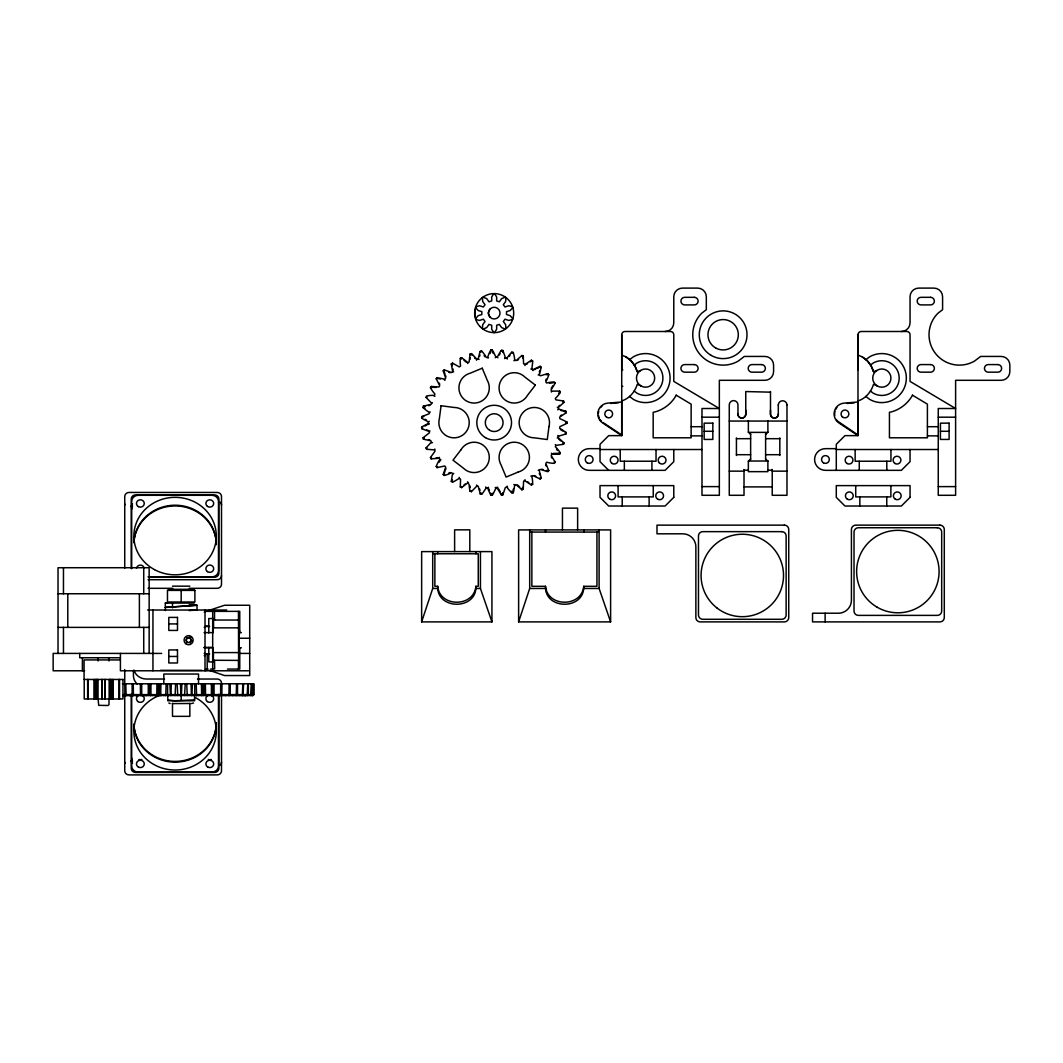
<?xml version="1.0" encoding="UTF-8"?>
<svg xmlns="http://www.w3.org/2000/svg" width="1063" height="1063" viewBox="0 0 1063 1063"><rect width="100%" height="100%" fill="white"/><g stroke="black" fill="none" stroke-linecap="round" stroke-linejoin="round"><path stroke-width="1.5" d="M665.106 331.497A8.677 8.677 0 0 0 673.783 322.807L673.783 296.776A8.677 8.677 0 0 1 682.459 288.1L697.647 288.1A8.677 8.677 0 0 1 706.324 296.776L706.324 309.692L701.66 313.266A30.375 30.375 0 0 0 738.333 361.048L744.339 356.437L764.908 356.437A8.677 8.677 0 0 1 773.585 365.114L773.585 371.625A8.677 8.677 0 0 1 764.908 380.302L719.345 380.302L719.345 495.292L701.992 495.292L701.992 408.511L719.345 408.511L673.783 381.391L673.783 334.739A3.255 3.255 0 0 0 670.527 331.497L624.964 331.497A3.255 3.255 0 0 0 621.722 334.739L621.722 369.791L622.798 369.791M745.761 414.145A3.907 3.907 0 0 1 741.854 418.051A3.907 3.867 0 0 1 737.948 414.211L737.948 414.145A3.907 3.907 0 0 0 741.854 418.051A3.907 3.867 0 0 0 745.761 414.211L745.761 391.556L770.489 392.167M770.489 391.556L770.489 414.145A3.907 3.907 0 0 0 774.395 418.051A3.907 3.867 0 0 0 778.302 414.211L778.302 404.937M857.987 369.791L857.987 334.739A3.255 3.255 0 0 1 861.229 331.497L906.792 331.497A3.255 3.255 0 0 1 910.048 334.739L910.048 381.391L955.61 408.511L938.257 408.511L938.257 495.292L955.61 495.292L955.61 380.302L1001.173 380.302A8.677 8.677 0 0 0 1009.85 371.625L1009.85 365.114A8.677 8.677 0 0 0 1001.173 356.437L980.604 356.437L974.598 361.048A30.375 30.375 0 0 1 937.925 313.266L942.589 309.692L942.589 296.776A8.677 8.677 0 0 0 933.912 288.1L918.724 288.1A8.677 8.677 0 0 0 910.048 296.776L910.048 322.807A8.677 8.677 0 0 1 901.371 331.497M146.229 695.508L146.242 694.644M525.029 365.513L524.923 364.476L531.42 360.224L532.656 360.982L532.629 362.828L531.845 368.702L530.875 369.074M531.42 360.224L530.211 361.858M533.028 370.615L531.845 368.702M461.541 358.669L461.594 357.673L460.306 358.337A34.282 34.282 0 0 0 460.252 363.453L460.558 366.097L459.282 366.921L452.479 363.108L451.297 363.958L452.679 371.598L453.662 371.877M513.867 484.462L514.691 485.1L513.761 490.986L513.256 492.767L511.861 493.139L507.569 488.236L507.264 486.19M429.253 421.307L428.389 421.891L423.167 419.114L421.639 418.051L421.745 416.616L429.027 413.813L430.13 411.873M220.612 695.508L220.679 683.788M459.216 477.367L459.269 478.39L454.18 481.419L452.479 482.164L451.297 481.326L452.32 474.882L453.702 473.354M452.479 482.164L452.333 479.572M150.906 695.508L150.986 683.788M148.235 695.508L148.328 683.788M221.861 695.508L221.954 683.788M470.098 359.214L470.245 357.7M525.056 479.772L523.567 481.446L523.262 489.246L521.933 489.804L522.651 487.306M238.604 652.589L213.477 652.589L213.371 660.256L238.604 660.389L238.457 611.358M238.457 660.389L238.457 669.079M433.704 553.77L478.27 553.77L478.27 586.311L475.905 586.311C473.912 607.518 439.67 607.518 437.677 586.311L434.873 586.311L434.873 553.77M475.905 586.311C476.862 610.202 436.72 610.202 437.677 586.311M596.941 532.071L596.941 586.311L583.733 586.311C581.727 607.518 547.498 607.518 545.505 586.311L531.859 586.311L531.859 532.071M583.733 586.311C584.69 610.202 544.535 610.202 545.505 586.311M557.823 435.458L558.553 436.202L565.968 433.93L566.18 432.508L559.683 428.19L559.842 426.688L566.858 423.366L566.858 421.918L559.802 418.583L559.683 417.081L566.18 412.763L565.968 411.341L558.553 409.069L557.823 409.813M479.041 359.48L478.27 358.802L479.626 353.049L480.263 351.308L481.685 351.042A33.883 33.883 0 0 1 484.861 355.055L486.243 357.367L488.395 357.952M224.878 695.508L225.024 694.644M475.267 309.2L475.267 317.013M225.489 695.508L225.635 694.644M533.068 369.579L540.11 366.31L541.213 367.24L539.738 373.578L538.237 375.026M152.447 695.508L152.594 694.644M467.587 363.466L469.142 361.805L470.032 354.085L471.401 353.62L472.809 354.829L476.822 359.228L476.49 360.224M155.73 695.508L155.889 694.644M539.938 367.293L540.11 366.31M471.401 353.62L472.224 355.48M429.2 412.311L426.981 410.863A34.282 34.282 0 0 1 423.087 407.541L423.393 406.132L431.007 404.418L432.389 402.664M557.251 438.036L558.553 436.202M512.924 490.761L513.296 489.139M452.705 473.646L451.549 472.69L449.118 473.859A34.215 34.215 0 0 1 444.254 475.453L443.218 474.457L445.716 467.069L444.679 465.979L437.092 467.627L436.215 466.484L436.906 464.757A32.036 32.036 0 0 1 439.046 460.611L440.813 459.535L439.099 462.246M228.93 695.508L229.13 683.788M444.254 475.453L444.507 474.497M479.586 356.384L479.958 354.909M156.753 695.508L156.979 683.788M160.712 695.508L160.925 683.788M539.326 371.997L539.725 370.535M228.784 695.508L229.023 694.644M444.48 472.876L444.945 471.281M555.285 444.586L555.883 445.437L563.563 444.268L563.975 442.886L558.221 437.677M487.731 357.168L488.581 354.643A33.883 33.883 0 0 1 490.8 350.033L492.249 349.979L493.245 351.547L495.823 356.916L495.225 357.779M539.26 374.787L540.376 375.81L547.817 373.605L548.787 374.681L548.229 376.448A31.531 31.531 0 0 1 546.395 380.74L545.757 381.856L546.701 383.025L547.923 382.72A32.01 32.01 0 0 1 552.534 382.029L554.394 381.936L555.192 383.145L551.139 389.802L551.445 392.021M232.717 695.508L232.996 694.644M231.933 695.508L232.226 694.644M421.639 621.895L421.639 551.604L491.93 551.604L491.93 621.895L421.639 621.895L432.707 588.477L432.707 551.604M518.624 621.895L518.624 529.906L610.614 529.906L610.614 621.895L518.624 621.895L529.693 588.477L529.693 529.906M547.817 373.605L546.196 374.814M161.217 695.508L161.51 694.644M166.08 694.644L165.788 695.508L166.134 683.788M186.902 637.946L186.224 640.192L186.902 642.437M481.685 351.042L480.914 352.066L480.263 351.308M190.144 642.809L190.995 640.192L190.011 637.255M555.883 445.437L555.351 446.845L556.241 447.709A32.036 32.036 0 0 1 559.244 451.297L560.294 452.825L559.669 454.14L553.159 454.3L551.378 453.223M431.405 402.97L426.037 397.349L426.555 396.007L428.389 395.688A32.01 32.01 0 0 1 433.04 395.356L434.887 396.3M495.823 488.409L497.869 487.399L495.212 487.572L495.823 488.409L493.245 493.724L492.249 495.292L490.8 495.238L488.103 489.299L488.409 487.266M445.45 469.846L445.955 468.584M236.225 695.508L236.571 683.788M439.763 459.535L439.298 457.356M437.092 467.627L437.478 466.71L436.215 466.484M170.944 695.508L171.302 683.788M234.737 695.508L235.109 694.644M506.865 487.146L505.377 487.425L502.839 494.8L501.404 494.959L502.812 492.767M434.329 395.409L434.926 394.028L434.103 393.097A31.531 31.531 0 0 1 431.379 389.31L430.449 387.703L431.153 386.44L438.926 386.998L439.723 385.71L436.215 378.787L437.092 377.644L443.497 378.906L444.985 380.341M489.977 353.567L490.694 352.066M497.883 357.793L497.325 356.929L500.301 351.8L501.404 350.325L502.839 350.471L505.098 356.597L504.646 358.603M239.866 694.644L239.441 695.508L240.025 694.644M237.288 695.508L237.713 694.644M492.249 349.979L491.332 350.883L490.8 350.033M551.87 454.153L551.179 455.496L555.192 462.139L554.394 463.335A34.215 34.215 0 0 1 549.292 462.83L546.674 462.219L545.784 463.441L548.787 470.59L547.817 471.68L540.349 469.447L538.25 470.258M485.764 486.974L486.243 487.904L482.908 492.833L481.685 494.242L480.263 493.976L478.27 486.429L476.463 485.113M242.351 695.508L242.829 683.788M181.401 695.508L181.893 683.788M438.899 458.312L431.153 458.844L430.449 457.582L434.966 451.217L434.82 448.998M175.129 695.508L175.621 683.788M431.153 458.844L431.445 457.582L430.449 457.582M499.291 354.989L500.075 353.687M552.8 385.869L551.232 388.274M490.8 495.238L490.694 493.219M244.928 695.508L245.473 694.644M491.332 494.388L492.501 493.285M241.46 695.508L242.019 694.644M507.277 359.081L506.865 358.125L510.546 353.448L511.861 352.145L513.256 352.504A34.282 34.282 0 0 1 514.426 357.487L514.705 360.131L513.881 360.769M558.54 393.469L560.281 392.446L559.669 391.131L551.91 391.104M247.174 695.508L247.785 683.788M559.098 391.955L559.669 391.131M191.858 695.508L192.469 683.788M502.812 352.504L502.839 350.471M243.042 695.508L243.586 683.788M184.59 695.508L185.228 683.788M249.725 694.644L249.061 695.508L250.19 694.644M489.857 309.2L488.316 313.107L489.857 317.013M197.014 695.508L197.678 694.644M476.809 486.097L471.401 491.651L470.032 491.186L469.647 489.365A31.598 31.598 0 0 1 469.155 484.728L467.574 481.818M244.331 695.508L245.008 694.644M434.289 449.875L426.555 449.277L426.037 447.922L430.449 443.125L432.455 442.593M509.084 356.45L510.054 355.281M202.076 695.508L202.807 694.644L202.807 683.788M480.263 493.976L480.914 493.205M444.706 379.332L445.689 378.176L443.218 370.814L444.254 369.818L451.549 372.582L452.679 371.598M193.998 695.508L194.742 694.644L194.742 683.788M245.965 694.644L245.208 695.508L246.138 694.644M214.527 620.035L214.527 611.358M252.516 694.644L251.745 695.508L252.768 694.644M207.046 695.508L207.817 694.644M245.859 695.508L246.643 694.644M560.281 392.446A34.282 34.282 0 0 1 557.211 396.526L555.311 398.452L555.883 399.847L563.563 401.003L563.975 402.385L558.221 407.594L557.251 407.235M198.595 695.508L199.392 694.644M252.529 695.508L253.339 694.644L253.339 683.788M211.856 695.508L212.68 694.644L212.72 683.788M563.563 401.003L563.005 402.173L563.975 402.385M203.126 695.508L203.976 694.644L203.976 683.788M513.256 352.504L512.114 353.102L511.861 352.145M122.644 695.508L252.941 695.508L253.778 694.644L253.778 683.788L122.404 683.788M765.612 434.448L767.885 432.123M748.365 461.262L750.637 458.937M216.52 695.508L217.37 694.644M246.895 694.644L246.031 695.508L246.882 694.644M517.601 360.291L518.571 359.321M252.941 695.508L253.831 694.644L124.849 694.644L124.849 683.788M467.773 482.854L461.594 487.598L460.306 486.947L460.571 479.147L459.269 478.39M207.511 695.508L208.401 694.644M220.984 695.508L221.875 694.644M252.582 695.508L253.499 694.644L253.499 683.788M211.789 695.508L212.72 694.644M225.236 695.508L226.167 694.644M431.445 442.301L430.967 440.866L423.393 439.152L423.087 437.73L429.239 432.96L429.797 430.767M245.5 695.508L246.443 694.644M229.263 695.508L230.219 694.644L230.219 683.788M423.393 439.152L424.137 438.474M244.729 695.508L245.686 694.644M215.855 695.508L216.825 694.644M233.023 695.508L233.993 694.644M219.802 695.508L220.785 694.644M470.032 491.186L471.201 490.668L471.401 491.651M236.518 695.508L237.501 694.644L237.501 683.788M247.36 695.508L248.343 694.644L248.343 683.788M239.707 695.508L240.703 694.644M242.59 695.508L243.586 694.644M243.586 695.508L244.596 694.644M242.191 695.508L243.188 694.644M223.469 695.508L224.492 694.644M226.99 695.508L228.014 694.644M238.298 695.508L239.334 694.644M233.196 695.508L234.232 694.644M240.344 695.508L241.381 694.644M230.179 695.508L231.229 694.644M530.849 476.171L533.041 475.666L540.11 478.961L541.226 478.044L539.26 470.484M235.853 695.508L236.903 694.644M558.713 406.172L559.776 405.322M563.948 411.447L565.968 411.341M464.039 484.927L465.235 483.997M629.602 359.706L633.296 356.862A24.515 24.515 0 0 1 670.075 378.083A24.515 24.515 0 0 1 633.296 399.316L629.522 396.419M634.252 365.074L636.883 363.054A17.353 17.353 0 0 1 662.913 378.083A17.353 17.353 0 0 1 636.883 393.124L634.199 391.051M640.511 370.575L637.229 371.678A24.515 24.515 0 0 0 625.815 356.796L621.722 355.095M865.853 359.706L869.561 356.862A24.515 24.515 0 0 1 906.34 378.083A24.515 24.515 0 0 1 869.561 399.316L865.787 396.419M870.517 365.074L873.148 363.054A17.353 17.353 0 0 1 899.178 378.083A17.353 17.353 0 0 1 873.148 393.124L870.464 391.051M876.829 370.535L873.494 371.678A24.515 24.515 0 0 0 862.08 356.796L857.987 355.095M522.651 357.965L523.262 356.039L521.933 355.467L516.126 360.623L514.705 360.131M526.424 364.37L527.527 363.559M429.027 431.472L421.745 428.668L421.639 427.22L423.167 426.17L428.429 423.393L429.319 423.964L427.605 424.682M421.745 428.668L422.582 428.11M193.493 703.015L191.433 703.6M460.306 486.947L461.541 486.602L461.594 487.598M524.923 480.795L531.42 485.047L532.656 484.29L532.629 482.443A31.598 31.598 0 0 0 532.111 477.805L531.819 476.543M560.427 415.739L561.596 415.048M565.981 422.41L566.858 421.918M425.054 426.011L426.383 425.28M531.779 361.46L532.656 360.982M534.569 369.685L535.765 369.034M423.778 416.576L421.745 416.616M421.639 418.051L422.543 417.626M451.297 481.326L452.213 480.901M448.785 473.062L450.021 472.504M537.134 368.383L538.675 367.745M566.18 432.508L565.25 432.867L565.968 433.93M540.283 367.585L541.213 367.24M514.691 485.1L516.113 484.622L521.933 489.804M207.843 610.787L224.545 605.259L249.712 605.259L249.712 675.55L224.545 675.55L209.358 670.328M425.413 406.385L423.393 406.132M423.087 407.541L425.014 408.165M443.218 474.457L444.175 474.178M476.822 359.228L478.27 358.802M563.975 442.886L563.005 443.112L563.563 444.268M547.804 374.894L548.787 374.681M428.495 405.641L429.837 405.415M426.037 397.349L427.02 397.203M194.595 699.853L174.465 700.783L167.768 699.853M436.175 457.847L437.531 457.675M189.094 604.714L197.014 605.259L165.336 607.425L197.014 605.259L197.014 610.029L189.094 610.574M610.813 403.422L618.639 402.757M847.078 403.422L854.36 402.811M621.722 402L607.823 403.116A10.843 10.843 0 0 0 602.694 422.968L621.722 435.631L621.722 400.95C629.323 398.532 634.97 391.902 637.229 384.381L640.511 385.603M857.987 402L844.088 403.116A10.843 10.843 0 0 0 838.959 422.968L857.987 435.631L857.987 400.95C865.588 398.532 871.235 391.902 873.494 384.381L876.829 385.643M559.297 452.904L560.294 452.825M554.195 383.198L555.192 383.145M430.449 387.703L431.445 387.689M621.722 386.374L622.798 386.374M701.992 417.188L719.345 417.188M938.257 417.188L955.61 417.188M729.271 421.054L786.979 421.054M691.136 426.701L701.992 426.701M927.401 426.701L938.257 426.701M704.158 431.286L712.835 431.286M940.423 431.286L949.1 431.286M691.136 435.87L701.992 435.87M927.401 435.87L938.257 435.87M736.433 438.687L750.637 438.687M765.612 438.687L779.817 438.687M600.024 448.652L589.168 448.652A10.843 10.843 0 0 0 578.325 459.495A10.843 10.843 0 0 0 589.168 470.338L665.106 470.338L673.783 461.661L673.783 449.516M836.289 448.652L825.433 448.652A10.843 10.843 0 0 0 814.59 459.495A10.843 10.843 0 0 0 825.433 470.338L901.371 470.338L910.048 461.661L910.048 449.516M600.024 449.516L701.992 449.516M836.289 449.516L938.257 449.516M736.433 454.698L750.637 454.698M765.612 454.698L779.817 454.698M744.02 470.205L748.365 470.205M767.885 470.205L772.23 470.205M729.271 471.148L744.02 471.148M772.23 471.148L786.979 471.148M701.992 486.615L719.345 486.615M938.257 486.615L955.61 486.615M744.02 486.907L772.23 486.907M530.716 532.071L598.522 532.071M148.036 576.85L211.962 576.85A6.511 6.112 0 0 0 218.473 570.738L218.473 501.417A6.511 6.112 0 0 0 211.962 495.305L138.19 495.305A6.511 6.112 0 0 0 131.692 501.417L131.692 568.705M148.754 577.262L214.567 577.262A4.345 4.079 0 0 0 218.898 573.183L218.898 498.972A4.345 4.079 0 0 0 214.567 494.893L135.599 494.893A4.345 4.079 0 0 0 131.254 498.972L131.254 568.24M148.089 579.707L217.171 579.707A4.345 4.079 0 0 0 221.503 575.628M172.498 586.165L189.852 586.165M148.089 588.317L172.764 588.317M189.201 588.317L217.171 588.317A4.345 4.079 0 0 0 221.503 584.238L221.503 496.527A4.345 4.079 0 0 0 217.171 492.448L129.088 492.448A4.345 4.079 0 0 0 124.743 496.527L124.743 568.213M432.707 588.477L437.677 588.477M475.905 588.477L480.436 588.477L491.93 621.895M529.693 588.477L545.505 588.477M583.733 588.477L599.107 588.477L610.614 621.895M168.153 589.314L194.197 589.314M58.027 593.752L149.152 593.752M194.197 603.08L165.336 603.08L165.336 610.6M147.558 610.029L226.711 610.029M205.677 611.358L239.76 611.358L239.76 632.804M204.229 612.195L205.039 612.195M213.225 618.52L208.773 618.52L208.773 632.99M238.604 620.035L213.477 620.035L213.636 627.848M168.804 623.915L177.494 623.915M205.677 626.12L208.707 626.12M205.013 626.519L209.65 626.519M58.027 627.383L149.152 627.383M204.229 627.383L205.039 627.383M213.477 627.848L238.604 627.848M212.693 630.452L212.906 632.737L212.972 618.52M204.083 632.618L213.025 632.618M240.437 632.618L241.354 632.618M187.314 637.587L189.852 637.587M240.039 638.238L249.712 638.238M204.083 647.38L211.829 647.38M204.083 647.805L213.025 647.805M240.437 647.805L241.354 647.805M212.693 649.985L212.906 647.699L212.972 661.917M161.629 653.413L53.15 653.413L53.15 670.78L84.615 670.78M204.229 653.413L205.039 653.413M239.906 653.413L249.712 653.413M205.013 653.851L209.65 653.851M205.677 654.316L208.986 654.316M204.229 655.592L205.039 655.592M168.804 656.456L177.494 656.456M120.464 657.758L79.725 657.758L79.725 653.413M119.388 659.924L84.07 659.924L84.07 679.456L123.122 679.456M213.225 661.917L208.773 661.917L208.773 647.447M205.677 669.079L208.149 669.079M210.607 669.079L214.66 668.919L214.527 660.389M227.469 669.079L239.76 669.079L239.76 647.633M205.013 670.128L207.192 670.128M160.566 670.341L201.784 670.341M205.013 670.341L207.192 670.341L207.192 654.29M248.41 670.78L120.411 670.78L120.411 653.413M164.539 679.031L146.442 679.031A13.022 12.238 0 0 1 133.872 669.969M197.426 679.031L217.171 679.031A4.345 4.079 0 0 1 221.503 683.11M124.623 694.644L123.082 694.644L124.039 695.508M172.299 703.6L190.051 703.493M495.823 356.916L497.325 356.929M553.225 453.436L559.098 453.316L559.669 454.14M554.195 462.073L555.192 462.139M165.336 603.08L167.462 603.226M436.175 387.437L431.671 387.291L431.153 386.44M502.254 351.282L501.404 350.325M486.243 487.904L487.731 488.063M436.215 378.787L437.478 378.574L437.092 377.644M426.037 447.922L427.02 448.081M428.495 439.644L429.837 439.869M438.806 378.734L440.441 379.026M505.377 357.859L506.865 358.125M546.196 470.457L547.511 470.723M170.186 703.573L168.858 703.015M547.804 470.391L548.787 470.59M443.218 370.814L444.175 371.107M560.919 410.477L562.38 410.903M423.087 437.73L424.044 438.036M426.728 429.89L428.017 430.316M541.851 469.142L543.127 469.607M541.226 478.044L540.283 477.686L540.11 478.961M566.18 412.763L565.184 411.952M522.465 356.637L521.933 355.467M448.785 372.223L450.021 372.768M451.297 363.958L452.32 365.699M421.639 427.22L422.543 427.658M524.923 364.476L523.581 363.785L523.262 356.039M534.569 475.599L535.765 476.237M531.779 483.811L532.656 484.29M425.054 419.26L426.383 420.005M565.981 422.861L566.858 423.366M560.427 429.532L562.872 431.046M461.594 357.673L467.773 362.43M460.306 358.337L461.143 358.882M857.987 434.98L837.617 421.161A10.298 10.298 0 0 1 836.302 419.5M603.013 422.529L621.722 434.98M522.478 488.635L523.262 489.246M862.08 356.796L867.156 360.689L871.049 365.765L873.494 371.678M625.815 356.796L630.891 360.689L634.784 365.765L637.229 371.678M464.039 360.344L466.258 362.164M558.713 439.099L560.905 440.959M128.145 694.644L129.194 695.508M131.121 694.644L132.157 695.508M125.421 694.644L126.444 695.508M134.376 694.644L135.4 695.508M137.845 694.644L138.841 695.508M141.592 694.644L142.588 695.508M470.032 354.085L470.776 354.75M124.849 694.644L125.833 695.508M128.357 694.644L129.327 695.508M519.687 486.96L517.601 484.98M145.511 694.644L146.455 695.508M133.088 695.508L132.144 694.644L132.144 683.788M149.657 683.788L149.67 694.644L150.587 695.508M136.184 694.644L137.114 695.508M141.366 695.508L140.475 694.644L140.369 683.788M153.936 694.644L154.826 695.508M511.17 491.226L512.127 492.169M608.7 470.338L600.024 461.661L600.024 444.307L608.7 435.631L621.722 435.631L621.722 334.739M144.98 694.644L145.83 695.508M748.365 432.123L750.637 434.448M765.612 458.937L767.885 461.262M512.565 492.049L513.256 492.767M159.224 695.508L158.387 694.644L158.387 683.788M149.67 694.644L150.494 695.508M162.945 694.644L163.742 695.508M154.534 694.644L155.318 695.508M474.47 357.713L475.36 358.749M168.353 695.508L167.609 694.644L167.609 683.788M160.274 695.508L159.543 694.644L159.543 683.788M164.672 694.644L165.336 695.508M501.404 494.959L497.325 488.302M177.76 695.508L177.122 683.788M502.254 493.989L502.839 494.8M170.492 695.508L169.881 683.788M484.13 355.534L484.861 356.69M500.075 491.584L498.653 489.086M187.234 695.508L186.729 683.788M439.099 383.025L439.776 384.208M492.501 351.999L493.325 353.434M180.949 695.508L180.458 683.788M124.663 694.644L125.128 695.508M491.784 494.401L492.249 495.292M545.625 464.943L546.223 466.165M127.268 694.644L127.64 695.508M196.589 695.508L196.217 683.788M191.406 695.508L191.048 683.788M126.125 695.508L125.779 683.788M445.45 375.425L445.955 376.701M488.927 489.033L489.392 490.309M200.854 694.644L201.159 695.508M481.353 493.298L481.685 494.242M130.164 694.644L130.457 695.508M196.27 694.644L196.562 695.508M129.354 694.644L129.633 695.508M444.48 372.409L444.945 374.003M539.326 473.274L539.725 474.736M201.651 695.508L201.425 683.788M133.327 694.644L133.553 695.508M479.586 488.9L479.958 490.362M444.254 369.818L444.493 370.788M205.584 695.508L205.358 683.788M133.433 695.508L133.22 683.788M452.838 368.834L453.157 370.163M558.221 407.594L558.553 409.069M136.742 694.644L136.901 695.508M209.783 694.644L209.943 695.508M206.461 694.644L206.621 695.508M137.326 694.644L137.472 695.508M452.479 363.108L452.586 364.104M211.457 695.508L211.364 683.788M141.738 695.508L141.685 683.788M214.075 695.508L214.008 683.788M140.369 694.644L140.436 695.508M531.394 484.05L531.42 485.047M428.389 421.891L428.429 423.393M218.101 694.644L218.114 695.508M144.276 694.644L144.289 695.508M216.108 694.644L216.121 695.508M890.94 449.516L890.94 461.236L855.144 461.236L855.144 449.516M890.887 485.618L890.887 496.899L855.715 496.899L855.715 485.618M886.808 461.236L886.808 470.338M886.755 496.899L886.755 506.015M859.834 496.899L859.834 506.015M859.263 461.236L859.263 470.338M857.987 334.739L857.987 435.631L844.965 435.631L836.289 444.307L836.289 470.338M825.127 613.218L825.127 621.895M786.979 404.937L786.979 495.292L772.23 495.292L772.23 469.474M779.817 437.929L779.817 455.469M770.489 410.278L770.489 414.211A3.907 3.867 0 0 0 774.395 418.078A3.907 3.907 0 0 0 778.302 414.145M767.885 420.656L767.885 432.389L748.365 432.362L748.365 420.656M765.612 433.77L765.612 459.615M750.637 433.77L750.637 459.615M745.761 410.278L745.761 413.666M744.02 469.474L744.02 495.292L729.271 495.292L729.271 404.937A4.345 4.345 0 0 1 733.616 400.605A4.345 4.345 0 0 1 737.948 404.937L737.948 414.211M736.433 437.929L736.433 455.469M656.03 449.516L656.03 461.236L620.234 461.236L620.234 449.516M653.267 485.618L653.267 496.899L618.095 496.899L618.095 485.618M651.911 461.236L651.911 470.338M649.134 496.899L649.134 506.015M624.353 461.236L624.353 470.338M622.214 496.899L622.214 506.015M599.107 529.906L599.107 588.477M583.733 529.906L583.733 532.071M577.634 529.906L577.634 508.141L562.447 508.141L562.447 529.906M545.505 529.906L545.505 532.071M480.436 551.604L480.436 588.477M475.905 551.604L475.905 553.77M469.806 551.604L469.806 529.839L454.619 529.839L454.619 551.604M437.677 551.604L437.677 553.77M251.679 683.788L251.679 694.644L250.709 695.508L251.306 683.788M221.503 694.644L221.503 770.821A4.345 4.079 0 0 1 217.171 774.9L129.088 774.9A4.345 4.079 0 0 1 124.743 770.821L124.743 694.166M218.898 694.166L218.898 768.376A4.345 4.079 0 0 1 214.567 772.456L135.599 772.456A4.345 4.079 0 0 1 131.254 768.376L131.254 694.166M212.693 611.358L212.693 669.079M205.013 610.029L205.013 670.78M198.529 683.788L198.529 674.035L163.822 674.035L163.822 683.788M194.595 695.322L194.595 700.783L167.768 700.783L167.768 695.322M189.852 703.321L189.852 716.342L172.498 716.342L172.498 703.321M181.175 590.39L181.175 602.003M181.175 695.322L181.175 699.853M172.498 603.08L172.498 607.863M152.952 610.029L152.952 670.78M149.152 653.413L149.152 567.722L58.027 567.722L58.027 653.413M143.731 567.722L143.731 593.752M143.731 627.383L143.731 653.413M139.386 593.752L139.386 627.383M133.42 670.726L133.42 675.417A13.022 12.238 0 0 0 137.233 684.067M131.692 695.375L131.692 765.958A6.511 6.112 0 0 0 138.19 772.07L211.962 772.07A6.511 6.112 0 0 0 218.473 765.958L218.473 696.637A6.511 6.112 0 0 0 218.247 695.056M124.743 669.57L124.743 684.506M122.963 679.456L122.963 698.976L84.216 698.976L84.216 679.456M119.534 679.456L119.534 698.976M119.003 679.456L119.003 698.976M113.236 679.456L113.236 698.976M111.987 679.456L111.987 698.976M110.605 679.456L110.605 698.976M110.02 679.456L110.02 698.976M109.144 679.456L109.144 698.976M109.011 657.758L109.011 660.973M109.011 699.574L108.984 704.689L107.934 705.487L98.713 705.34L98.168 699.574M105.224 679.456L105.224 698.976M105.011 679.456L105.011 698.976M102.181 679.456L102.181 698.976M101.968 679.456L101.968 698.976M98.168 657.758L98.168 660.973M98.035 679.456L98.035 698.976M97.171 679.456L97.171 698.976M96.574 679.456L96.574 698.976M95.205 679.456L95.205 698.976M93.956 679.456L93.956 698.976M88.189 679.456L88.189 698.976M87.644 679.456L87.644 698.976M82.396 658.156L82.396 670.78M67.793 593.752L67.793 627.383M63.461 567.722L63.461 593.752M63.461 627.383L63.461 653.413M601.352 421.161A10.298 10.298 0 0 1 600.037 419.5M599.08 417.613A10.298 10.298 0 0 1 598.522 415.567M598.403 413.454A10.298 10.298 0 0 1 598.721 411.354M600.595 407.567A10.298 10.298 0 0 1 602.07 406.053M778.302 405.083A4.345 4.305 0 0 1 782.647 400.778A4.345 4.305 0 0 1 786.979 405.083M834.787 415.567A10.298 10.298 0 0 1 834.986 411.354M835.731 409.361A10.298 10.298 0 0 1 836.86 407.567M556.547 449.317A31.133 31.133 0 0 1 557.53 450.486M551.232 456.997A30.442 30.442 0 0 1 552.003 458.113M528.789 482.562A30.349 30.349 0 0 1 527.527 481.725M470.245 487.572A30.707 30.707 0 0 1 470.098 486.07M546.223 379.119A30.628 30.628 0 0 1 545.625 380.328M549.451 383.291A31.106 31.106 0 0 1 552.601 382.893M131.692 509.283A6.511 6.112 0 0 1 132.556 506.227M133.885 542.675A41.218 38.733 0 0 1 175.754 505.217A41.218 38.733 0 0 1 216.307 543.95M136.489 568.227A3.907 3.667 0 0 1 144.236 568.227M132.556 761.148A6.511 6.112 0 0 1 131.692 758.092M131.692 696.637A6.511 6.112 0 0 1 131.905 695.056M216.307 723.411A41.218 38.733 0 0 1 175.754 762.131A41.218 38.733 0 0 1 133.885 724.674M195.685 697.753A41.218 38.733 0 0 1 204.853 758.078A41.218 38.733 0 0 1 140.316 752.112A41.218 38.733 0 0 1 161.828 694.617M211.285 759.447A3.907 3.667 0 0 1 208.295 759.447M141.857 759.447A3.907 3.667 0 0 1 138.868 759.447M216.307 722.667A41.218 38.733 0 0 1 175.754 761.4A41.218 38.733 0 0 1 133.885 723.93M132.53 763.393A4.345 4.079 0 0 1 131.254 760.51M221.503 762.211A4.345 4.079 0 0 1 220.24 765.094M124.889 763.274A4.345 4.079 0 0 1 124.743 762.211M133.951 542.157A41.218 38.733 0 0 1 176.431 505.975A41.218 38.733 0 0 1 216.307 544.681M131.254 506.838A4.345 4.079 0 0 1 132.53 503.955M220.24 502.254A4.345 4.079 0 0 1 221.503 505.138M124.743 505.138A4.345 4.079 0 0 1 124.889 504.075M191.925 640.843A3.255 3.255 0 0 1 191.606 641.627M186.796 642.584A3.255 3.255 0 0 1 186.477 642.304M190.41 637.189A3.255 3.255 0 0 1 190.769 637.415M482.416 297.693L482.708 301.533L485.034 304.709L483.373 306.994L479.626 305.772L475.892 306.676L475.613 307.552L478.098 310.476L481.845 311.685L481.845 314.515L478.098 315.724L475.613 318.661L475.892 319.525L479.626 320.428L483.373 319.206L485.034 321.491L482.708 324.68L482.416 328.507L483.16 329.052L486.708 327.59L489.02 324.401L491.704 325.278L491.704 329.211L493.724 332.48L494.64 332.48L496.647 329.211L496.647 325.278L499.331 324.401L501.643 327.59L505.191 329.052L505.935 328.507L505.643 324.68L503.317 321.491L504.991 319.206L508.725 320.428L512.459 319.525L512.751 318.661L510.253 315.724L506.506 314.515L506.506 311.685L510.253 310.476L512.751 307.552L512.459 306.676L508.725 305.772L504.991 306.994L503.317 304.709L505.643 301.533L505.935 297.693L505.191 297.162L501.643 298.623L499.331 301.812L496.647 300.935L496.647 297.002L494.64 293.733L493.724 293.733L491.704 297.002L491.704 300.935L489.02 301.812L486.708 298.623L483.16 297.162L482.416 297.693M441.079 405.747L439.364 418.702A15.188 15.188 0 0 0 451.403 437.597A15.188 15.188 0 0 0 469.168 423.964A15.188 15.188 0 0 0 454.034 407.448L441.079 405.747M548.986 426.569L547.272 439.537L534.317 437.823A15.188 15.188 0 0 1 519.182 421.32A15.188 15.188 0 0 1 536.948 407.687A15.188 15.188 0 0 1 548.986 426.569M676.188 395.184L676.002 395.662A35.145 35.145 0 0 1 654.662 412.032L653.174 412.231L653.174 437.797L691.136 437.797L691.136 404.166L676.188 395.184M912.453 395.184L912.267 395.662A35.145 35.145 0 0 1 890.927 412.032L889.439 412.231L889.439 437.797L927.401 437.797L927.401 404.166L912.453 395.184M460.957 449.808L452.997 460.173L463.375 468.132A15.188 15.188 0 0 0 485.738 467.162A15.188 15.188 0 0 0 482.815 444.959A15.188 15.188 0 0 0 460.957 449.808M535.353 385.098L527.394 395.476A15.188 15.188 0 0 1 505.536 400.313A15.188 15.188 0 0 1 502.613 378.122A15.188 15.188 0 0 1 524.989 377.139L535.353 385.098M673.783 497.338L665.106 506.015L608.7 506.015L600.024 497.338L600.024 485.618L673.783 485.618L673.783 497.338M910.048 497.338L901.371 506.015L844.965 506.015L836.289 497.338L836.289 485.618L910.048 485.618L910.048 497.338M482.257 368.21L470.178 373.206A15.188 15.188 0 0 0 459.841 393.071A15.188 15.188 0 0 0 480.529 401.641A15.188 15.188 0 0 0 487.266 380.288L482.257 368.21M518.173 472.065L506.094 477.074L501.098 464.996A15.188 15.188 0 0 1 507.822 443.63A15.188 15.188 0 0 1 528.51 452.2A15.188 15.188 0 0 1 518.173 472.065M694.298 297.321L684.731 297.321A3.8 3.8 0 0 0 680.931 301.121A3.8 3.8 0 0 0 684.731 304.908L694.298 304.908A3.8 3.8 0 0 0 698.099 301.121A3.8 3.8 0 0 0 694.298 297.321M930.563 297.321L920.996 297.321A3.8 3.8 0 0 0 917.196 301.121A3.8 3.8 0 0 0 920.996 304.908L930.563 304.908A3.8 3.8 0 0 0 934.364 301.121A3.8 3.8 0 0 0 930.563 297.321M694.298 364.582L684.731 364.582A3.8 3.8 0 0 0 680.931 368.369A3.8 3.8 0 0 0 684.731 372.17L694.298 372.17A3.8 3.8 0 0 0 698.099 368.369A3.8 3.8 0 0 0 694.298 364.582M761.56 364.582L751.979 364.582A3.8 3.8 0 0 0 748.193 368.369A3.8 3.8 0 0 0 751.979 372.17L761.56 372.17A3.8 3.8 0 0 0 765.36 368.369A3.8 3.8 0 0 0 761.56 364.582M930.563 364.582L920.996 364.582A3.8 3.8 0 0 0 917.196 368.369A3.8 3.8 0 0 0 920.996 372.17L930.563 372.17A3.8 3.8 0 0 0 934.364 368.369A3.8 3.8 0 0 0 930.563 364.582M997.825 364.582L988.245 364.582A3.8 3.8 0 0 0 984.458 368.369A3.8 3.8 0 0 0 988.245 372.17L997.825 372.17A3.8 3.8 0 0 0 1001.625 368.369A3.8 3.8 0 0 0 997.825 364.582M712.835 423.154L704.158 423.154L704.158 439.431L712.835 439.431L712.835 423.154M949.1 423.154L940.423 423.154L940.423 439.431L949.1 439.431L949.1 423.154M767.885 461.023L748.365 461.023L748.365 471.653L767.885 471.653L767.885 460.997M784.388 525.135L656.987 525.135L656.987 533.812L682.858 533.812A13.022 13.022 0 0 1 695.866 546.834L695.866 617.55A4.345 4.345 0 0 0 700.211 621.895L784.388 621.895A4.345 4.345 0 0 0 788.733 617.55L788.733 529.467A4.345 4.345 0 0 0 784.388 525.135M939.944 525.135L855.768 525.135A4.345 4.345 0 0 0 851.423 529.467L851.423 600.196A13.022 13.022 0 0 1 838.415 613.218L812.544 613.218L812.544 621.895L939.944 621.895A4.345 4.345 0 0 0 944.289 617.55L944.289 529.467A4.345 4.345 0 0 0 939.944 525.135M937.34 527.74L858.373 527.74A4.345 4.345 0 0 0 854.027 532.071L854.027 611.052A4.345 4.345 0 0 0 858.373 615.384L937.34 615.384A4.345 4.345 0 0 0 941.685 611.052L941.685 532.071A4.345 4.345 0 0 0 937.34 527.74M781.783 531.646L702.816 531.646A4.345 4.345 0 0 0 698.471 535.978L698.471 614.946A4.345 4.345 0 0 0 702.816 619.291L781.783 619.291A4.345 4.345 0 0 0 786.128 614.946L786.128 535.978A4.345 4.345 0 0 0 781.783 531.646M194.888 590.39L167.462 590.39L167.462 602.003L194.888 602.003L194.888 590.39M177.494 617.404L168.804 617.404L168.804 630.425L177.494 630.425L177.494 617.404M239.374 630.452L238.909 649.985L239.374 630.452M177.494 649.945L168.804 649.945L168.804 662.967L177.494 662.967L177.494 649.945M895.325 499.198A3.907 3.907 0 0 0 901.172 495.823A3.907 3.907 0 0 0 895.325 492.435A3.907 3.907 0 0 0 895.325 499.198M847.37 499.198A3.907 3.907 0 0 0 853.23 495.823A3.907 3.907 0 0 0 847.37 492.435A3.907 3.907 0 0 0 847.37 499.198M657.691 499.198A3.907 3.907 0 0 0 663.551 495.823A3.907 3.907 0 0 0 657.691 492.435A3.907 3.907 0 0 0 657.691 499.198M609.75 499.198A3.907 3.907 0 0 0 615.61 495.823A3.907 3.907 0 0 0 609.75 492.435A3.907 3.907 0 0 0 609.75 499.198M606.747 417.321A3.907 3.907 0 0 0 612.607 413.932A3.907 3.907 0 0 0 606.747 410.557A3.907 3.907 0 0 0 606.747 417.321M587.214 462.87A3.907 3.907 0 0 0 593.074 459.495A3.907 3.907 0 0 0 587.214 456.107A3.907 3.907 0 0 0 587.214 462.87M641.002 385.975A9.115 9.115 0 0 0 654.675 378.083A9.115 9.115 0 0 0 641.002 370.203A9.115 9.115 0 0 0 641.002 385.975M659.339 462.91A3.907 3.907 0 0 0 665.876 461.156A3.907 3.907 0 0 0 661.093 456.372A3.907 3.907 0 0 0 659.339 462.91M612.208 463.521A3.907 3.907 0 0 0 618.068 460.146A3.907 3.907 0 0 0 612.208 456.758A3.907 3.907 0 0 0 612.208 463.521M717.206 608.169A41.218 41.218 0 0 0 783.165 580.85A41.218 41.218 0 0 0 726.521 537.386A41.218 41.218 0 0 0 717.206 608.169M877.241 607.265A41.218 41.218 0 0 0 939.081 571.562A41.218 41.218 0 0 0 877.241 535.858A41.218 41.218 0 0 0 877.241 607.265M877.267 385.975A9.115 9.115 0 0 0 890.94 378.083A9.115 9.115 0 0 0 877.267 370.203A9.115 9.115 0 0 0 877.267 385.975M842.202 416.696A3.907 3.907 0 0 0 848.739 414.942A3.907 3.907 0 0 0 843.956 410.159A3.907 3.907 0 0 0 842.202 416.696M823.48 462.87A3.907 3.907 0 0 0 829.339 459.495A3.907 3.907 0 0 0 823.48 456.107A3.907 3.907 0 0 0 823.48 462.87M847.105 463.521A3.907 3.907 0 0 0 852.964 460.146A3.907 3.907 0 0 0 847.105 456.758A3.907 3.907 0 0 0 847.105 463.521M895.059 463.521A3.907 3.907 0 0 0 900.919 460.146A3.907 3.907 0 0 0 895.059 456.758A3.907 3.907 0 0 0 895.059 463.521M479.665 326.168A19.533 19.533 0 0 0 512.751 319.139A19.533 19.533 0 0 0 490.123 294.013A19.533 19.533 0 0 0 479.665 326.168M490.03 317.252A5.86 5.86 0 0 0 499.836 314.621A5.86 5.86 0 0 0 492.661 307.446A5.86 5.86 0 0 0 490.03 317.252M489.711 430.329A8.889 8.889 0 0 0 503.078 422.662A8.889 8.889 0 0 0 489.751 414.929A8.889 8.889 0 0 0 489.711 430.329M485.499 437.664A17.353 17.353 0 0 0 511.529 422.636A17.353 17.353 0 0 0 485.499 407.607A17.353 17.353 0 0 0 485.499 437.664M715.545 347.893A15.188 15.188 0 0 0 738.333 334.739A15.188 15.188 0 0 0 715.545 321.597A15.188 15.188 0 0 0 715.545 347.893M711.213 355.414A23.864 23.864 0 0 0 747.01 334.739A23.864 23.864 0 0 0 711.213 314.077A23.864 23.864 0 0 0 711.213 355.414M154.467 569.622A41.218 38.733 0 0 0 216.307 536.084A41.218 38.733 0 0 0 154.467 502.533A41.218 38.733 0 0 0 154.467 569.622M207.418 506.373A3.907 3.667 0 0 0 213.663 503.942A3.907 3.667 0 0 0 208.295 500.075A3.907 3.667 0 0 0 207.418 506.373M138.416 506.639A3.907 3.667 0 0 0 144.276 503.463A3.907 3.667 0 0 0 138.416 500.288A3.907 3.667 0 0 0 138.416 506.639M207.418 571.615A3.907 3.667 0 0 0 213.663 569.183A3.907 3.667 0 0 0 208.295 565.303A3.907 3.667 0 0 0 207.418 571.615M207.843 767.101A3.907 3.667 0 0 0 213.703 763.912A3.907 3.667 0 0 0 207.843 760.736A3.907 3.667 0 0 0 207.843 767.101M138.416 767.101A3.907 3.667 0 0 0 144.276 763.912A3.907 3.667 0 0 0 138.416 760.736A3.907 3.667 0 0 0 138.416 767.101M137.991 701.593A3.907 3.667 0 0 0 144.236 699.162A3.907 3.667 0 0 0 138.868 695.282A3.907 3.667 0 0 0 137.991 701.593M207.418 701.593A3.907 3.667 0 0 0 213.663 699.162A3.907 3.667 0 0 0 208.295 695.282A3.907 3.667 0 0 0 207.418 701.593M187.407 642.251A2.392 2.392 0 0 0 190.995 640.192A2.392 2.392 0 0 0 187.407 638.119A2.392 2.392 0 0 0 187.407 642.251M186.331 644.138A4.558 4.558 0 0 0 193.16 640.192A4.558 4.558 0 0 0 186.331 636.245A4.558 4.558 0 0 0 186.331 644.138"/></g></svg>
